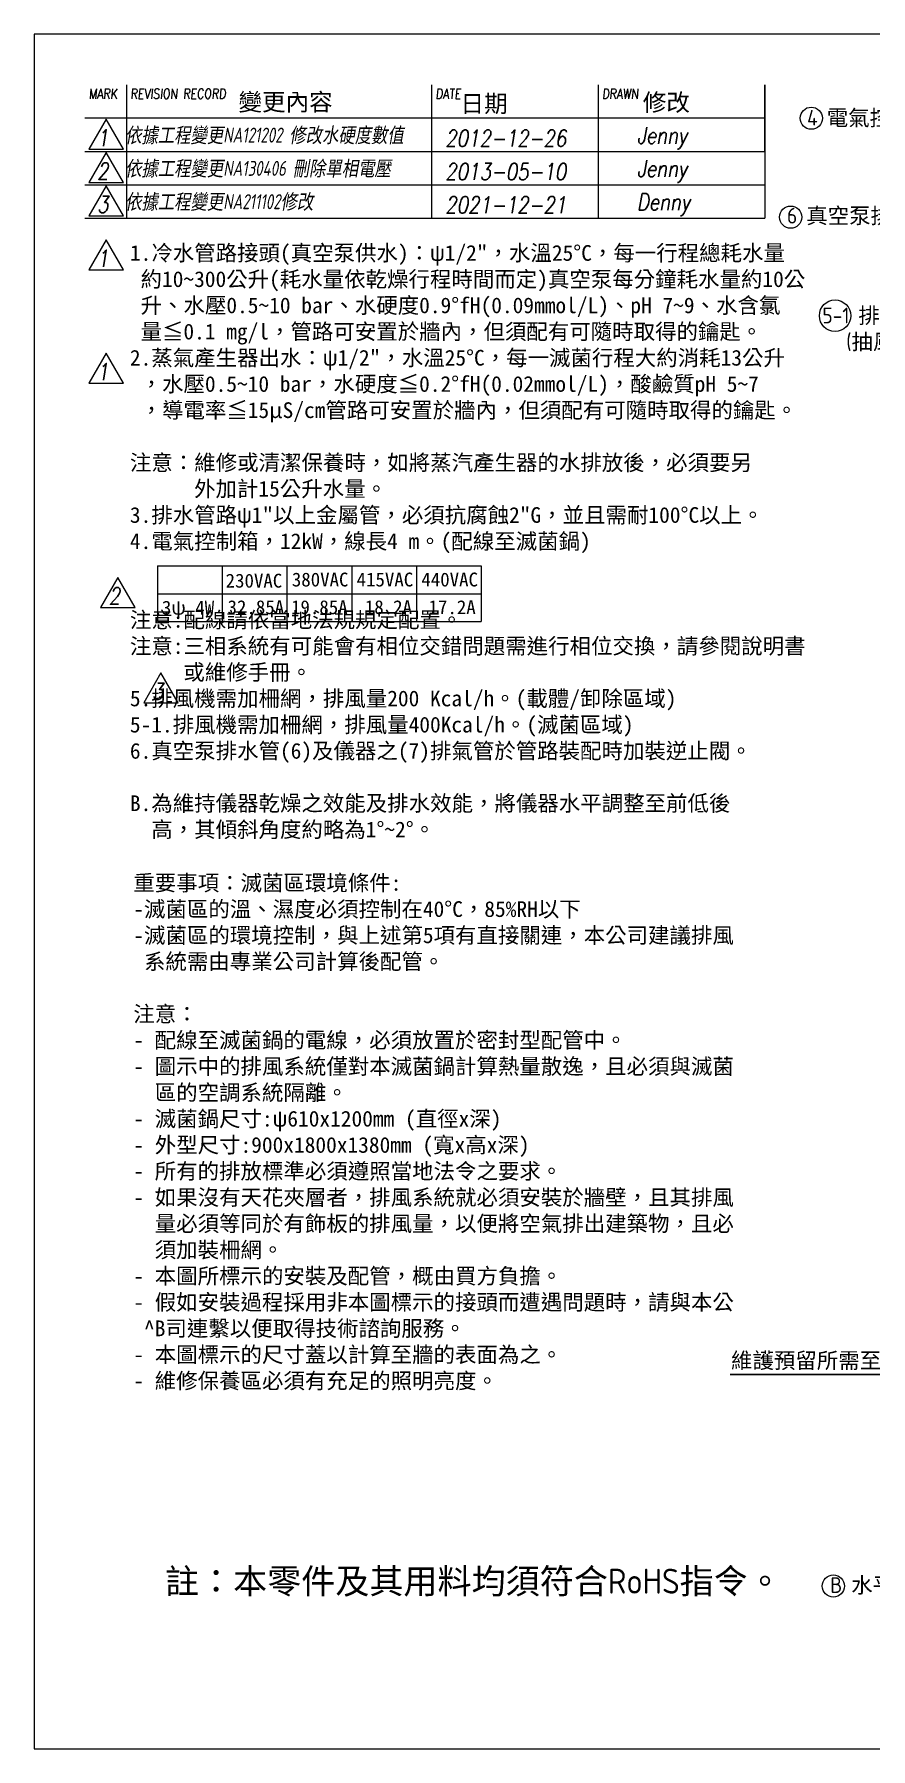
# Model space of a CAD drawing. Header units: millimetres. Extents: x -193690 to -180505, y -20867 to -11597.
# Drawn here: x -193690 to -189169, y -20867 to -11597 of the extents above; entities that cross this region are included whole.
import ezdxf

# ---------------------------------------------------------------- set-up
doc = ezdxf.new("R2010")
doc.units = ezdxf.units.MM
doc.header["$MEASUREMENT"] = 0
doc.layers.get('0').update_dxf_attribs({"lineweight": 25})
for name, color, linetype, lineweight in [('D', 3, 'Continuous', 13), ('F', 7, 'Continuous', 15), ('T', 4, 'Continuous', 15)]:
    doc.layers.add(name, color=color, linetype=linetype, lineweight=lineweight)
doc.styles.get("Standard").update_dxf_attribs({"font": 'KAIU.TTF'})
doc.styles.add('STU25', font='isocp2.shx')
doc.styles.add('Text', font='romans.shx', dxfattribs={"width": 0.8, "oblique": 10})
doc.dimstyles.new('STU25$7', dxfattribs={"dimscale": 35, "dimtxt": 2.5, "dimasz": 2, "dimexe": 1.25, "dimexo": 0.625, "dimgap": 1, "dimtad": 0, "dimdec": 4, "dimdsep": 46, "dimtxsty": 'STU25', "dimcen": 2.5, "dimazin": 2, "dimtfac": 1, "dimtdec": 4, "dimtmove": 0, "dimatfit": 3, "dimfxl": 0, "dimtolj": 1, "dimtzin": 0, "dimarcsym": 0})

msp = doc.modelspace()

# ---------------------------------------------------------------- linework, layer by layer
at = {"layer": 'D'}
for p, q in [((-193023.62, -14471.926), (-193023.62, -14771.926)), ((-193023.62, -14471.926), (-191273.62, -14471.926)), ((-192673.62, -14471.926), (-192673.62, -14771.926)), ((-192323.62, -14471.926), (-192323.62, -14771.926)), ((-191973.62, -14471.926), (-191973.62, -14771.926)), ((-191623.62, -14471.926), (-191623.62, -14771.926)), ((-191273.62, -14471.926), (-191273.62, -14771.926)), ((-193023.62, -14621.926), (-191273.62, -14621.926)), ((-193023.62, -14771.926), (-191273.62, -14771.926))]:
    msp.add_line(p, q, dxfattribs=at)
for centre, radius in [((-189489.612, -12050.855), 60), ((-189601.144, -12585.726), 60), ((-189360.931, -13118.679), 85), ((-189370.237, -19987.396), 60)]:
    msp.add_circle(centre, radius, dxfattribs=at)
at = {"layer": 'F', "color": 7}
for p, q in [((-193190.48, -11871.034), (-193190.48, -12591.034)), ((-191540.33, -12591.034), (-191540.33, -11871.034)), ((-190640.33, -12591.034), (-190640.33, -11871.034)), ((-189740.33, -12231.034), (-189740.33, -11871.034)), ((-189740.33, -12051.034), (-193415.48, -12051.034)), ((-193415.48, -12231.034), (-189740.33, -12231.034)), ((-193415.48, -12411.034), (-189740.33, -12411.034)), ((-193415.48, -12591.034), (-189740.33, -12591.034))]:
    msp.add_line(p, q, dxfattribs=at)
at = {"layer": 'F'}
msp.add_line((-189740.33, -11871.034), (-189740.33, -12591.034), dxfattribs=at)
at = {"layer": 'F', "color": 6}
msp.add_lwpolyline([(-193689.501, -11597.012), (-193689.501, -20867.012), (-180504.501, -20867.012), (-180504.501, -11597.012)], close=True, dxfattribs=at)
msp.add_lwpolyline([(-193689.501, -11597.012), (-193689.501, -20867.012), (-180504.501, -20867.012), (-180504.501, -11597.012)], close=True, dxfattribs=at)
at = {"layer": 'F', "color": 7}
for points in [[(-193301.264, -12056.703), (-193394.755, -12218.634), (-193207.773, -12218.634)], [(-193301.264, -12236.703), (-193394.755, -12398.634), (-193207.773, -12398.634)], [(-193301.264, -12416.703), (-193394.755, -12578.634), (-193207.773, -12578.634)], [(-193301.264, -12708.574), (-193394.755, -12870.505), (-193207.773, -12870.505)], [(-193301.264, -13321.577), (-193394.755, -13483.508), (-193207.773, -13483.508)], [(-193238.066, -14533.663), (-193331.556, -14695.594), (-193144.575, -14695.594)], [(-193004.73, -15049.217), (-193098.22, -15211.148), (-192911.239, -15211.148)]]:
    msp.add_lwpolyline(points, close=True, dxfattribs=at)

# ---------------------------------------------------------------- texts
at = {"lineweight": -3}
for s, p in [('變更內容', (-192586.146, -12009.818)), ('日期', (-191385.985, -12018.718)), ('修改', (-190400.507, -12011.598))]:
    msp.add_text(s, height=93.4085, dxfattribs=at).set_placement(p)
at = {"insert": (-192983.187, -19893.585), "char_height": 135.00867, "attachment_point": 1, "style": 'STU25'}
msp.add_mtext('{\\f標楷體|b0|i0|c136|p65;註：本零件及其用料均須符合}RoHS{\\f標楷體|b0|i0|c136|p65;指令。}', dxfattribs=at)
at = {"layer": 'D', "char_height": 85, "attachment_point": 1}
for s, insert in [('{\\Fisocp2.shx;\\C3;4 \\f標楷體|b0|i0|c136|p65;電氣控制箱}', (-189512.234, -12005.923)), ('{\\Fisocp2.shx;\\C3;6 \\f標楷體|b0|i0|c136|p65;真空泵排水孔}', (-189620.837, -12535.207)), ('{\\Fisocp2.shx;\\C3;5-1 \\f標楷體|b0|i0|c136|p65;排風機\\P\\Fisocp2.shx;  \\f???|b0|i0|c0|p65; \\Fisocp2.shx;(\\f標楷體|b0|i0|c136|p65;抽風機\\Fisocp2.shx;)}', (-189429.578, -13074.952)), ('{\\C3;維護預留所需至少空間}', (-189923.529, -18725.177)), ('{\\Fisocp2.shx;\\C3;B \\f標楷體|b0|i0|c136|p65;水平調整腳}', (-189387.328, -19939.805))]:
    msp.add_mtext(s, dxfattribs=dict(at, insert=insert))
at = {"layer": 'D', "color": 11, "attachment_point": 1, "style": 'STU25'}
for s, insert, char_height in [('{\\f標楷體|b0|i0|c136|p65;1.冷水管路接頭(真空泵供水)：\\f新細明體|b0|i0|c136|p16;ψ\\f標楷體|b0|i0|c136|p65;1/2"，水溫25%%DC，每一行程總耗水量\\P 約10~300公升(耗水量依乾燥行程時間而定)真空泵每分鐘耗水量約10公\\P 升、水壓0.5~10 bar、水硬度0.9%%DfH(0.09mmol/L)、pH 7~9、水含氯\\P 量≦0.1 mg/l，管路可安置於牆內，但須配有可隨時取得的鑰匙。\\P2.蒸氣產生器出水：\\f新細明體|b0|i0|c136|p16;ψ\\f標楷體|b0|i0|c136|p65;1/2"，水溫25%%DC，每一滅菌行程大約消耗13公升\\P ，水壓0.5~10 bar，水硬度≦0.2%%DfH(0.02mmol/L)，酸鹼質pH 5~7\\P ，導電率≦15μS/cm管路可安置於牆內，但須配有可隨時取得的鑰匙。\\P\\P注意：維修或清潔保養時，如將蒸汽產生器的水排放後，必須要另\\P      外加計15公升水量。\\P3.排水管路\\f新細明體|b0|i0|c136|p16;ψ\\f標楷體|b0|i0|c136|p65;1"以上金屬管，必須抗腐蝕2"G，並且需耐100%%DC以上。 \\P4.電氣控制箱，12kW，線長4 m。(配線至滅菌鍋) \\P\\P\\P注意:配線請依當地法規規定配置。\\P\\fDFKai-SB|b0|i0|c136|p65;注意:三相系統有可能會有相位交錯問題需進行相位交換，請參閱說明書\\P     或維修手冊。\\P\\f標楷體|b0|i0|c136|p65;5.排風機需加柵網，排風量200 Kcal/h。(載體/卸除區域)\\P5-1.排風機需加柵網，排風量400Kcal/h。(滅菌區域)\\P6.真空泵排水管(6)及儀器之(7)排氣管於管路裝配時加裝逆止閥。\\P\\PB.為維持儀器乾燥之效能及排水效能，將儀器水平調整至前低後\\P  高，其傾斜角度約略為1%%D~2%%D。}', (-193172.832, -12736.721), 85), ('{\\f標楷體|b0|i0|c136|p65;230VAC}', (-192655.377, -14513.877), 75), ('{\\f標楷體|b0|i0|c136|p65;380VAC}', (-192297.494, -14507.691), 75), ('{\\f標楷體|b0|i0|c136|p65;415VAC}', (-191947.494, -14507.691), 75), ('{\\f標楷體|b0|i0|c136|p65;440VAC}', (-191597.494, -14507.691), 75), ('{\\f標楷體|b0|i0|c136|p65;3ψ 4W}', (-192999.812, -14659.915), 75), ('{\\f標楷體|b0|i0|c136|p65;32.85A}', (-192645.125, -14657.246), 75), ('{\\f標楷體|b0|i0|c136|p65;19.85A}', (-192301.809, -14657.246), 75), ('{\\f標楷體|b0|i0|c136|p65;18.2A}', (-191902.895, -14657.246), 75), ('{\\f標楷體|b0|i0|c136|p65;17.2A}', (-191558.577, -14657.246), 75), ('{\\f標楷體|b0|i0|c136|p65;重要事項：滅菌區環境條件:\\P-滅菌區的溫、濕度必須控制在40%%DC，85%RH以下\\P-滅菌區的環境控制，與上述第5項有直接關連，本公司建議排風\\P 系統需由專業公司計算後配管。\\P\\P注意：\\P- 配線至滅菌鍋的電線，必須放置於密封型配管中。\\P- 圖示中的排風系統僅對本滅菌鍋計算熱量散逸，且必須與滅菌\\P  區的空調系統隔離。\\P- 滅菌鍋尺寸:\\f新細明體|b0|i0|c136|p16;ψ\\f標楷體|b0|i0|c136|p65;610x1200mm (直徑x深)\\P- 外型尺寸:900x1800x1380mm (寬x高x深)\\P- 所有的排放標準必須遵照當地法令之要求。\\P- 如果沒有天花夾層者，排風系統就必須安裝於牆壁，且其排風\\P  量必須等同於有飾板的排風量，以便將空氣排出建築物，且必\\P  須加裝柵網。\\P- 本圖所標示的安裝及配管，概由買方負擔。\\P- 假如安裝過程採用非本圖標示的接頭而遭遇問題時，請與本公\\P ^B司連繫以便取得技術諮詢服務。\\P- 本圖標示的尺寸蓋以計算至牆的表面為之。\\P- 維修保養區必須有充足的照明亮度。}', (-193154.236, -16142.811), 85)]:
    msp.add_mtext(s, dxfattribs=dict(at, insert=insert, char_height=char_height))
at = {"layer": 'F', "color": 1, "lineweight": 15, "style": 'Text', "oblique": 5, "width": 0.8}
for s, p in [('MARK', (-193395.578, -11945.333)), ('REVISION RECORD', (-193170.578, -11945.333)), ('DATE', (-191520.428, -11945.333)), ('DRAWN', (-190620.428, -11945.333))]:
    msp.add_text(s, height=54, dxfattribs=at).set_placement(p)
at = {"layer": 'T', "lineweight": 20, "style": 'Text', "oblique": 10, "width": 0.8}
for s, p in [('1', (-193350.202, -12202.161)), ('2012-12-26', (-191468.423, -12204.287)), ('Jenny', (-190431.964, -12188.487)), ('2', (-193350.202, -12382.161)), ('2013-05-10', (-191468.423, -12384.287)), ('Jenny', (-190431.964, -12368.487)), ('3', (-193350.202, -12562.161)), ('2021-12-21', (-191468.423, -12564.287)), ('Denny', (-190431.964, -12548.487)), ('1', (-193350.202, -12854.032)), ('1', (-193350.202, -13467.035)), ('2', (-193287.003, -14679.121)), ('3', (-193053.667, -15194.675))]:
    msp.add_text(s, height=90, dxfattribs=at).set_placement(p)
at = {"layer": 'T', "linetype": 'Continuous', "lineweight": 20, "char_height": 80.9991, "attachment_point": 1, "style": 'Text'}
for s, insert in [('{\\fDFKai-SB|b0|i0|c136|p65;依據工程變更\\Fisocp2.shx;NA121202 \\fDFKai-SB|b0|i0|c136|p65;修改水硬度數值}', (-193198.216, -12101.67)), ('{\\fDFKai-SB|b0|i0|c136|p65;依據工程變更\\Fisocp2.shx;NA130406 \\fDFKai-SB|b0|i0|c136|p65;刪除單相電壓}', (-193198.216, -12281.67)), ('{\\fDFKai-SB|b0|i0|c136|p65;依據工程變更\\Fisocp2.shx|c136;NA211102\\fDFKai-SB|b0|i0|c136|p65;修改}', (-193198.216, -12461.67))]:
    msp.add_mtext(s, dxfattribs=dict(at, insert=insert))

# ---------------------------------------------------------------- leaders
at = {"layer": 'D'}
msp.add_leader([(-188265.491, -18529.727), (-188732.466, -18843.299), (-189927.784, -18843.299)], dimstyle='STU25$7', override={"dimgap": 1, "dimtad": 0}, dxfattribs=at)

doc.saveas('drawing.dxf')
